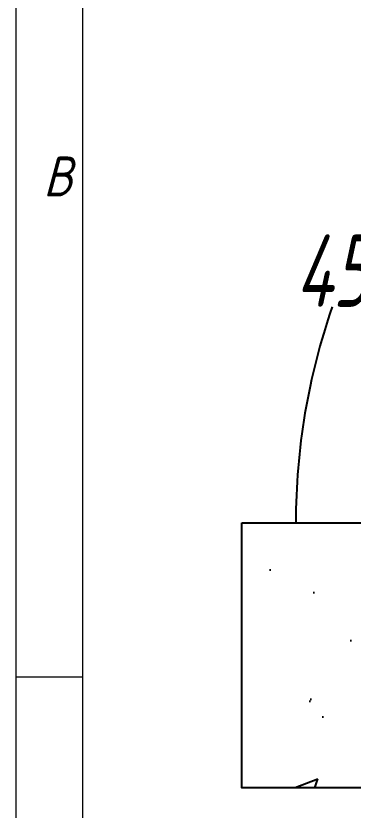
# Model space of a CAD drawing. Header units: millimetres. Extents: x -939 to 77961, y -54291 to 1503.
# Drawn here: x -939 to 3814, y -42214 to -31019 of the extents above; entities that cross this region are included whole.
import ezdxf

# ---------------------------------------------------------------- set-up
doc = ezdxf.new("R2010")
doc.units = ezdxf.units.MM
doc.layers.add('01 Heavy line', color=7, linetype='Continuous', lineweight=18)
doc.layers.add('01-Dimension', color=4, linetype='Continuous')
doc.styles.add('GB', font='gbeitc.shx', dxfattribs={"width": 0.8, "bigfont": 'gbcbig.shx'})
doc.styles.add('GreenexSolar', font='gbeitc.shx', dxfattribs={"width": 0.8, "height": 563.571429})
doc.dimstyles.new('GreenexSolar', dxfattribs={"dimtxt": 3, "dimasz": 1, "dimexe": 0.18, "dimexo": 0.0625, "dimgap": 0.09, "dimtad": 1, "dimtih": 1, "dimtoh": 1, "dimdec": 0, "dimzin": 0, "dimdsep": 46, "dimtxsty": 'GreenexSolar', "dimblk": 'ARCHTICK', "dimcen": 0.09, "dimclrd": 4, "dimclre": 4, "dimclrt": 3, "dimadec": 0, "dimazin": 0, "dimtfac": 1, "dimtdec": 4, "dimtofl": 0, "dimtmove": 0, "dimatfit": 3, "dimfxl": 1, "dimtolj": 1, "dimtzin": 0, "dimarcsym": 0})

# ---------------------------------------------------------------- blocks, each defined once
blk = doc.blocks.new('00-Greenex-京立蔚蓝英文图框')
at = {"layer": '01 Heavy line', "color": 4}
for p, q in [((-5, 8), (-5, -289)), ((0, -214.749), (-5, -214.749))]:
    blk.add_line(p, q, dxfattribs=at)
at = {"layer": '01 Heavy line', "color": 7, "lineweight": 18}
blk.add_line((0, 0), (0, -283.776), dxfattribs=at)
at = {"layer": '01 Heavy line', "color": 4, "style": 'GB'}
blk.add_text('B', height=3, dxfattribs=at).set_placement((-2.951, -178.668))
blk = doc.blocks.new('_ArchTick')
at = {"color": 0, "linetype": 'ByBlock', "const_width": 0.15}
blk.add_lwpolyline([(-0.5, -0.5), (0.5, 0.5)], dxfattribs=at)
blk = doc.blocks.new('*D172')
at = {"layer": '01-Dimension', "color": 4, "lineweight": -2, "transparency": 16777216}
for start, end in [(135, 154.05036), (160.86555, 180)]:
    blk.add_arc((10460.9, -36501.6), 5133, start, end, dxfattribs=at)
at = {"layer": 'Defpoints', "color": 0, "transparency": 16777216}
for p in [(6831.3, -32872.1), (6015.6, -33935.1), (5327.9, -36501.6), (10460.9, -36501.6), (10460.9, -36501.6)]:
    blk.add_point(p, dxfattribs=at)
at = {"layer": '01-Dimension', "color": 4, "lineweight": -2, "transparency": 16777216, "xscale": 0.00532319391634981, "yscale": 0.00532319391634981, "zscale": 0.00532319391634981}
for p, rotation in [((6831.3, -32872.1), 45), ((5327.9, -36501.6), 269.9999999999999)]:
    blk.add_blockref('_ArchTick', p, dxfattribs=dict(at, rotation=rotation))
at = {"layer": '01-Dimension', "color": 3, "transparency": 16777216, "insert": (5718.6, -34537.3), "char_height": 563.57, "attachment_point": 5, "style": 'GreenexSolar'}
blk.add_mtext('\\A1;45°', dxfattribs=at)
blk = doc.blocks.new('00-Greenex-侧视总图-Ext', base_point=(8194.5, -34447.4))
h = blk.add_hatch()
h.set_pattern_fill('AR-CONC', color=256, scale=10, style=0)
h.paths.add_polyline_path([(4907.3, -36501.6), (11481.7, -36501.6), (11481.7, -38565.2), (4907.3, -38565.2)])
blk.add_lwpolyline([(4907.3, -36501.6), (11481.7, -36501.6), (11481.7, -38565.2), (4907.3, -38565.2)], close=True)
at = {"layer": '01-Dimension'}
dim = blk.add_angular_dim_2l(base=(6015.6, -33935.1), line1=((10460.9, -36501.6), (5327.9, -36501.6)), line2=((10460.9, -36501.6), (6831.3, -32872.1)), dimstyle='GreenexSolar', override={"dimscale": 0.005323}, dxfattribs=at)
dim.commit()
dim.dimension.update_dxf_attribs({"geometry": '*D172', "text_midpoint": (5718.6, -34537.3)})

msp = doc.modelspace()

# ---------------------------------------------------------------- block references
for name, p, xscale, yscale, zscale in [('00-Greenex-京立蔚蓝英文图框', (0, 0), 187.8571428571429, 187.8571428571429, 187.8571428571429), ('00-Greenex-侧视总图-Ext', (8194.5, -34447.4), 1.80984436122435, 1.80984436122435, 1.80984436122435)]:
    msp.add_blockref(name, p, dxfattribs=dict(xscale=xscale, yscale=yscale, zscale=zscale))

doc.saveas('drawing.dxf')
